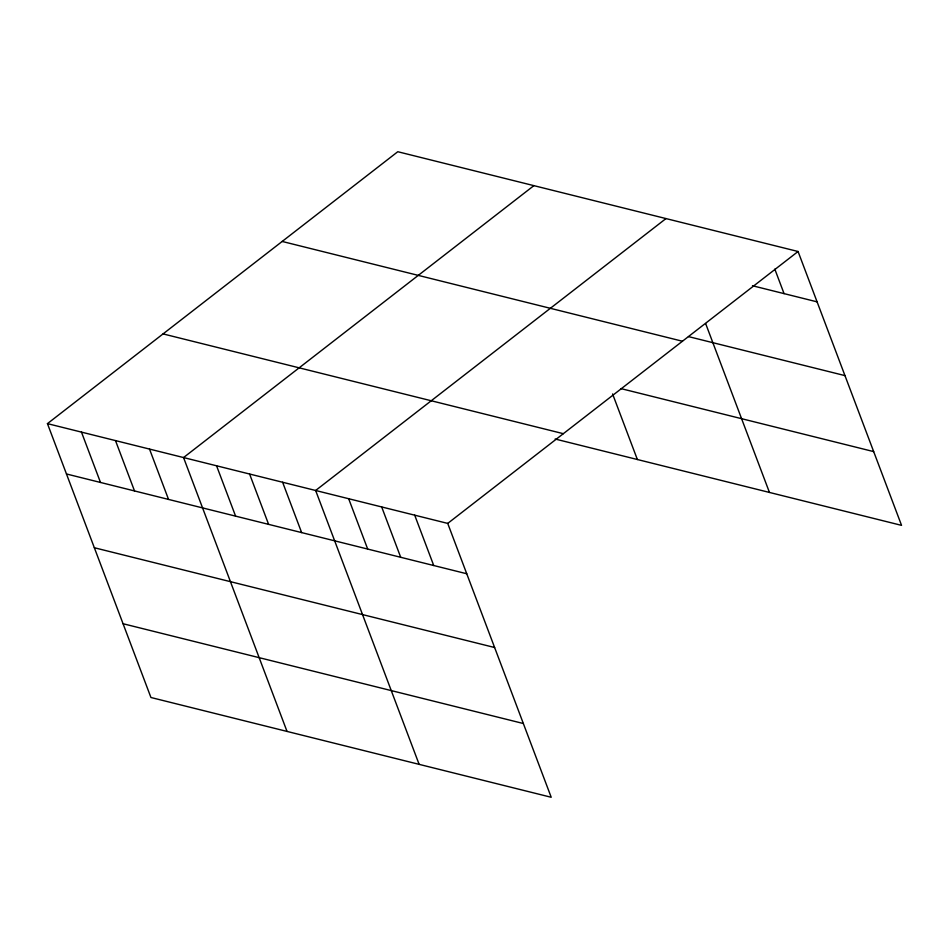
<?xml version="1.0" encoding="UTF-8"?>
<svg xmlns="http://www.w3.org/2000/svg" width="949" height="949" viewBox="0 0 949 949"><rect width="100%" height="100%" fill="white"/><g stroke="black" fill="none" stroke-linecap="round" stroke-linejoin="round"><path stroke-width="1.42" d="M47.45 423.634L447.726 523.409L551.215 797.279L150.938 697.503L47.45 423.634L397.785 151.721L798.062 251.497L901.55 525.366L555.141 439.019M533.884 185.648L183.548 457.56L287.025 731.418M665.973 218.578L315.637 490.479L419.126 764.348M447.726 523.409L798.062 251.497M752.474 285.744L817.089 301.853M688.464 336.598L844.966 375.614M282.173 241.449L682.45 341.237M620.978 388.616L873.673 451.605M163.062 333.906L563.338 433.681M66.477 473.978L466.754 573.754M94.342 547.739L494.619 647.515M123.062 623.73L523.338 723.518M774.811 269.125L784.064 293.621M705.641 323.562L769.461 492.448M612.591 393.954L637.372 459.518M414.701 515.177L433.729 565.521M381.676 506.944L400.703 557.288M348.663 498.711L367.678 549.056M282.612 482.246L301.64 532.603M249.587 474.014L268.614 524.37M216.562 465.793L235.589 516.137M149.515 449.079L168.542 499.423M115.493 440.597L134.521 490.941M81.472 432.115L100.499 482.46"/></g></svg>
